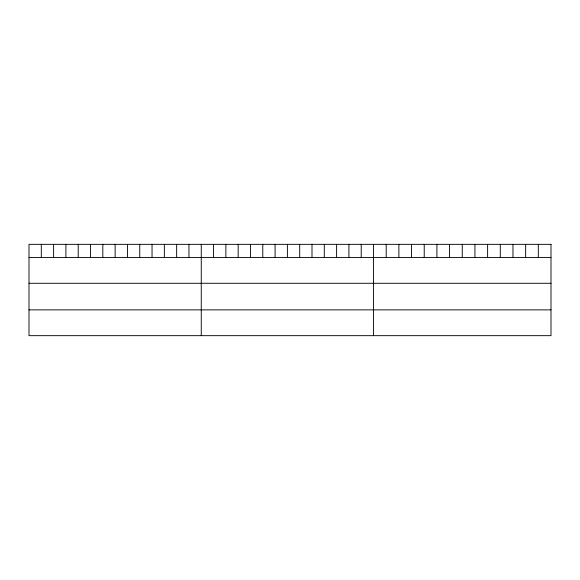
<?xml version="1.0" encoding="UTF-8"?>
<svg xmlns="http://www.w3.org/2000/svg" width="580" height="580" viewBox="0 0 580 580"><rect width="100%" height="100%" fill="white"/><g stroke="black" fill="none" stroke-linecap="round" stroke-linejoin="round"><path stroke-width="0.87" d="M29 257.484L551 257.484M29 283.279L551 283.279M29 309.865L551 309.865M538.32 244.339L538.32 257.484M525.647 244.339L525.647 257.484M512.966 244.339L512.966 257.484M500.293 244.339L500.293 257.484M487.613 244.339L487.613 257.484M474.94 244.339L474.94 257.484M462.26 244.339L462.26 257.484M449.58 244.339L449.58 257.484M436.907 244.339L436.907 257.484M424.226 244.339L424.226 257.484M411.553 244.339L411.553 257.484M398.873 244.339L398.873 257.484M386.2 244.339L386.2 257.484M373.52 244.339L373.52 335.661M361.217 244.339L361.217 257.484M348.913 244.339L348.913 257.484M336.61 244.339L336.61 257.484M324.3 244.339L324.3 257.484M311.996 244.339L311.996 257.484M299.693 244.339L299.693 257.484M287.39 244.339L287.39 257.484M275.087 244.339L275.087 257.484M262.784 244.339L262.784 257.484M250.48 244.339L250.48 257.484M238.17 244.339L238.17 257.484M225.867 244.339L225.867 257.484M213.563 244.339L213.563 257.484M201.26 244.339L201.26 335.661M188.957 244.339L188.957 257.484M176.653 244.339L176.653 257.484M164.35 244.339L164.35 257.484M152.04 244.339L152.04 257.484M139.737 244.339L139.737 257.484M127.433 244.339L127.433 257.484M115.13 244.339L115.13 257.484M102.827 244.339L102.827 257.484M90.523 244.339L90.523 257.484M78.22 244.339L78.22 257.484M65.91 244.339L65.91 257.484M53.606 244.339L53.606 257.484M41.303 244.339L41.303 257.484M551 244.339L29 244.339L29 335.661L551 335.661L551 244.339"/></g></svg>
